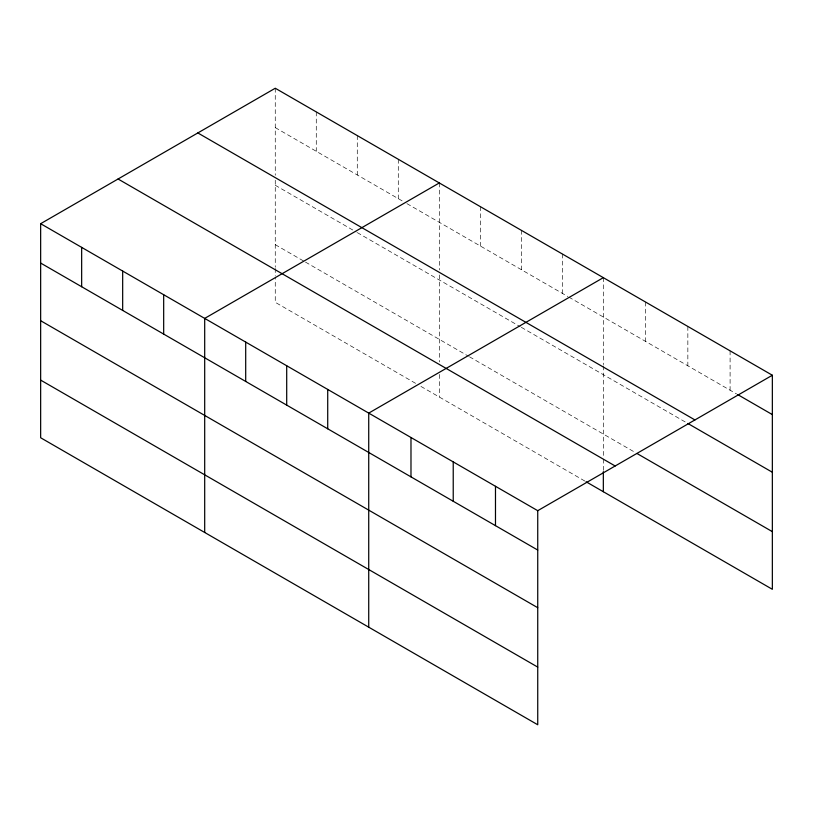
<?xml version="1.0" encoding="UTF-8"?>
<svg xmlns="http://www.w3.org/2000/svg" width="813" height="813" viewBox="0 0 813 813"><rect width="100%" height="100%" fill="white"/><g stroke="black" fill="none" stroke-linecap="round" stroke-linejoin="round"><path stroke-width="0.61" stroke-dasharray="4.07 3.05" d="M275.261 127.611L402.608 201.136M406.927 203.626L567.728 296.46M568.805 297.08L736.598 393.959M275.261 185.262L356.206 231.99M357.283 232.609L520.239 326.694M521.326 327.324L686.761 422.841M275.261 244.662L304.397 261.481M305.485 262.101L468.44 356.185M469.518 356.816L634.76 452.211M415.555 383.309L275.261 302.314L275.261 277.243M420.951 386.429L584.994 481.133M730.094 350.84L730.094 390.21M687.849 326.45L687.849 365.809M645.593 302.05L645.593 341.419M603.337 277.66L603.337 364.651M603.337 365.901L603.337 457.882M603.337 459.142L603.337 470.422M562.332 253.981L562.332 293.351M521.326 230.303L521.326 269.672M480.31 206.624L480.31 245.993M439.305 182.955L439.305 269.936M439.305 274.957L439.305 361.927M439.305 374.458L439.305 397.018M398.289 159.277L398.289 198.636M357.283 135.598L357.283 174.958M316.277 111.92L316.277 151.289M275.261 88.241L275.261 175.232M275.261 180.252L275.261 267.223M275.261 268.473L275.261 275.993"/><path stroke-width="1.22" d="M40.65 223.697L537.739 510.686L537.739 724.759L40.65 437.76L40.65 223.697L275.261 88.241L772.35 375.24L772.35 589.303L586.071 481.753M439.305 182.955L204.693 318.401L204.693 532.474M603.337 277.66L368.726 413.116L368.726 627.179M537.739 510.686L772.35 375.24M737.686 394.579L772.35 414.6M197.844 132.946L694.932 419.935M687.849 423.461L772.35 472.251M636.925 453.461L772.35 531.651M118.068 179.002L615.156 465.991M40.65 263.056L537.739 550.055M40.65 320.718L537.739 607.707M40.65 380.108L537.739 667.107M603.337 471.672L603.337 491.723M495.483 486.296L495.483 525.655M453.227 461.896L453.227 501.265M410.982 437.506L410.982 476.865M327.72 389.437L327.72 428.797M286.704 365.759L286.704 405.118M245.699 342.08L245.699 381.449M163.677 294.723L163.677 334.092M122.672 271.054L122.672 310.414M81.656 247.376L81.656 286.735"/></g></svg>
